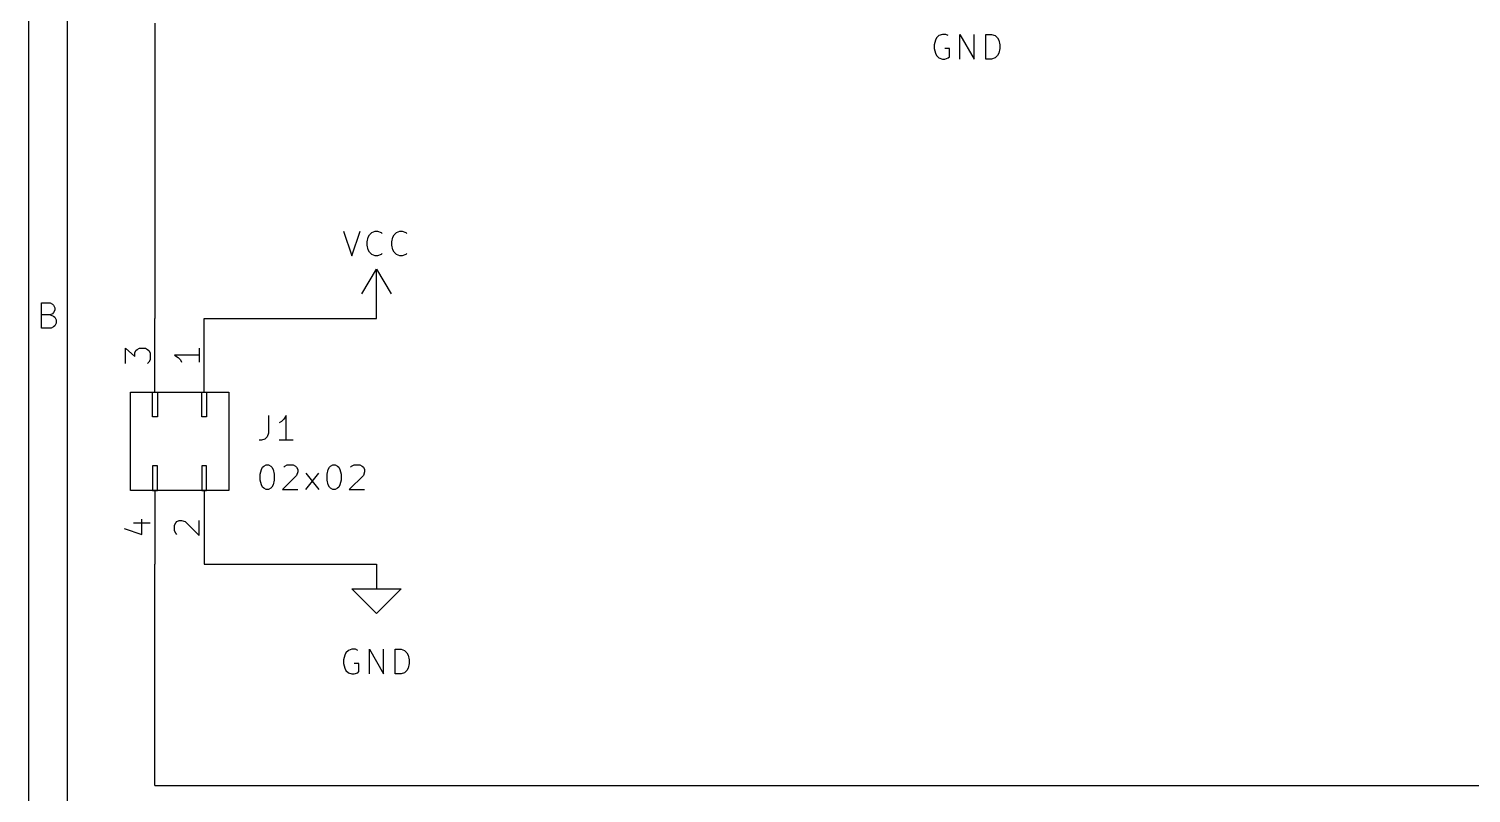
# Model space of a CAD drawing. Extents: x 0.4 to 11.3, y -7.9 to -0.4.
# Drawn here: x 0.394 to 3.324, y -4.315 to -2.761 of the extents above; entities that cross this region are included whole.
import ezdxf

# ---------------------------------------------------------------- set-up
doc = ezdxf.new("R2010")
doc.units = 0
doc.header["$MEASUREMENT"] = 0
for name, color, linetype in [('CYAN2', 4, 'CONTINUOUS'), ('GREEN3', 91, 'CONTINUOUS'), ('LYELLOW', 51, 'CONTINUOUS'), ('RED2', 1, 'CONTINUOUS'), ('RED3', 11, 'CONTINUOUS')]:
    doc.layers.add(name, color=color, linetype=linetype)

msp = doc.modelspace()

# ---------------------------------------------------------------- linework, layer by layer
at = {"layer": 'CYAN2', "linetype": 'CONTINUOUS'}
for p, q in [((2.2381, -2.7799), (2.2357, -2.7847)), ((2.2429, -2.7752), (2.2381, -2.7799)), ((2.25, -2.7728), (2.2429, -2.7752)), ((2.2571, -2.7728), (2.25, -2.7728)), ((2.2619, -2.7752), (2.2571, -2.7728)), ((2.2857, -2.8228), (2.2857, -2.7728)), ((2.2857, -2.7728), (2.3143, -2.8228)), ((2.3143, -2.8228), (2.3143, -2.7728)), ((2.3381, -2.8228), (2.3381, -2.7728)), ((2.3381, -2.7728), (2.35, -2.7728)), ((2.35, -2.7728), (2.3571, -2.7752)), ((2.3571, -2.7752), (2.3619, -2.7799)), ((2.3619, -2.7799), (2.3643, -2.7847)), ((2.2357, -2.7847), (2.2333, -2.7942)), ((2.2333, -2.7942), (2.2333, -2.8014)), ((2.2333, -2.8014), (2.2357, -2.8109)), ((2.2357, -2.8109), (2.2381, -2.8157)), ((2.2643, -2.8014), (2.2548, -2.8014)), ((2.2643, -2.818), (2.2643, -2.8014)), ((2.3643, -2.8109), (2.3619, -2.8157)), ((2.3643, -2.7847), (2.3667, -2.7942)), ((2.3667, -2.8014), (2.3643, -2.8109)), ((2.3667, -2.7942), (2.3667, -2.8014)), ((2.2381, -2.8157), (2.2429, -2.8204)), ((2.2429, -2.8204), (2.25, -2.8228)), ((2.25, -2.8228), (2.2548, -2.8228)), ((2.2548, -2.8228), (2.2619, -2.8204)), ((2.2619, -2.8204), (2.2643, -2.818)), ((2.35, -2.8228), (2.3381, -2.8228)), ((2.3571, -2.8204), (2.35, -2.8228)), ((2.3619, -2.8157), (2.3571, -2.8204)), ((1.0333, -3.1728), (1.05, -3.2228)), ((1.0333, -3.1728), (1.05, -3.2228)), ((1.05, -3.2228), (1.0667, -3.1728)), ((1.05, -3.2228), (1.0667, -3.1728)), ((1.081, -3.1942), (1.0833, -3.1847)), ((1.081, -3.1942), (1.0833, -3.1847)), ((1.081, -3.2014), (1.081, -3.1942)), ((1.081, -3.2014), (1.081, -3.1942)), ((1.0833, -3.1847), (1.0857, -3.1799)), ((1.0833, -3.1847), (1.0857, -3.1799)), ((1.0857, -3.1799), (1.0905, -3.1752)), ((1.0857, -3.1799), (1.0905, -3.1752)), ((1.0905, -3.1752), (1.0976, -3.1728)), ((1.0905, -3.1752), (1.0976, -3.1728)), ((1.0976, -3.1728), (1.1024, -3.1728)), ((1.0976, -3.1728), (1.1024, -3.1728)), ((1.1024, -3.1728), (1.1095, -3.1752)), ((1.1024, -3.1728), (1.1095, -3.1752)), ((1.1095, -3.1752), (1.1119, -3.1776)), ((1.1095, -3.1752), (1.1119, -3.1776)), ((1.131, -3.1942), (1.1333, -3.1847)), ((1.131, -3.1942), (1.1333, -3.1847)), ((1.131, -3.2014), (1.131, -3.1942)), ((1.131, -3.2014), (1.131, -3.1942)), ((1.1333, -3.1847), (1.1357, -3.1799)), ((1.1333, -3.1847), (1.1357, -3.1799)), ((1.1357, -3.1799), (1.1405, -3.1752)), ((1.1357, -3.1799), (1.1405, -3.1752)), ((1.1405, -3.1752), (1.1476, -3.1728)), ((1.1405, -3.1752), (1.1476, -3.1728)), ((1.1476, -3.1728), (1.1524, -3.1728)), ((1.1476, -3.1728), (1.1524, -3.1728)), ((1.1524, -3.1728), (1.1595, -3.1752)), ((1.1524, -3.1728), (1.1595, -3.1752)), ((1.1595, -3.1752), (1.1619, -3.1776)), ((1.1595, -3.1752), (1.1619, -3.1776)), ((1.0833, -3.2109), (1.081, -3.2014)), ((1.0833, -3.2109), (1.081, -3.2014)), ((1.0857, -3.2157), (1.0833, -3.2109)), ((1.0857, -3.2157), (1.0833, -3.2109)), ((1.0905, -3.2204), (1.0857, -3.2157)), ((1.0905, -3.2204), (1.0857, -3.2157)), ((1.0976, -3.2228), (1.0905, -3.2204)), ((1.0976, -3.2228), (1.0905, -3.2204)), ((1.1024, -3.2228), (1.0976, -3.2228)), ((1.1024, -3.2228), (1.0976, -3.2228)), ((1.1095, -3.2204), (1.1024, -3.2228)), ((1.1095, -3.2204), (1.1024, -3.2228)), ((1.1119, -3.218), (1.1095, -3.2204)), ((1.1119, -3.218), (1.1095, -3.2204)), ((1.1333, -3.2109), (1.131, -3.2014)), ((1.1333, -3.2109), (1.131, -3.2014)), ((1.1357, -3.2157), (1.1333, -3.2109)), ((1.1357, -3.2157), (1.1333, -3.2109)), ((1.1405, -3.2204), (1.1357, -3.2157)), ((1.1405, -3.2204), (1.1357, -3.2157)), ((1.1476, -3.2228), (1.1405, -3.2204)), ((1.1476, -3.2228), (1.1405, -3.2204)), ((1.1524, -3.2228), (1.1476, -3.2228)), ((1.1524, -3.2228), (1.1476, -3.2228)), ((1.1595, -3.2204), (1.1524, -3.2228)), ((1.1595, -3.2204), (1.1524, -3.2228)), ((1.1619, -3.218), (1.1595, -3.2204)), ((1.1619, -3.218), (1.1595, -3.2204)), ((0.8806, -3.5478), (0.8806, -3.5835)), ((0.8806, -3.5478), (0.8806, -3.5835)), ((0.9068, -3.5597), (0.902, -3.5621)), ((0.9068, -3.5597), (0.902, -3.5621)), ((0.9115, -3.5549), (0.9068, -3.5597)), ((0.9115, -3.5549), (0.9068, -3.5597)), ((0.9163, -3.5478), (0.9115, -3.5549)), ((0.9163, -3.5478), (0.9115, -3.5549)), ((0.9163, -3.5978), (0.9163, -3.5478)), ((0.9163, -3.5978), (0.9163, -3.5478)), ((0.8663, -3.5978), (0.8615, -3.5978)), ((0.8663, -3.5978), (0.8615, -3.5978)), ((0.8734, -3.5954), (0.8663, -3.5978)), ((0.8734, -3.5954), (0.8663, -3.5978)), ((0.8782, -3.5907), (0.8734, -3.5954)), ((0.8782, -3.5907), (0.8734, -3.5954)), ((0.8806, -3.5835), (0.8782, -3.5907)), ((0.8806, -3.5835), (0.8782, -3.5907)), ((0.9306, -3.5978), (0.902, -3.5978)), ((0.9306, -3.5978), (0.902, -3.5978)), ((0.8639, -3.6669), (0.8663, -3.6573)), ((0.8639, -3.6669), (0.8663, -3.6573)), ((0.8663, -3.6573), (0.8687, -3.6526)), ((0.8663, -3.6573), (0.8687, -3.6526)), ((0.8687, -3.6526), (0.871, -3.6502)), ((0.8687, -3.6526), (0.871, -3.6502)), ((0.871, -3.6502), (0.8758, -3.6478)), ((0.871, -3.6502), (0.8758, -3.6478)), ((0.8758, -3.6478), (0.8806, -3.6478)), ((0.8758, -3.6478), (0.8806, -3.6478)), ((0.8806, -3.6478), (0.8853, -3.6502)), ((0.8806, -3.6478), (0.8853, -3.6502)), ((0.8853, -3.6502), (0.8877, -3.6526)), ((0.8853, -3.6502), (0.8877, -3.6526)), ((0.8877, -3.6526), (0.8901, -3.6573)), ((0.8877, -3.6526), (0.8901, -3.6573)), ((0.8901, -3.6573), (0.8925, -3.6669)), ((0.8901, -3.6573), (0.8925, -3.6669)), ((0.9115, -3.6526), (0.9139, -3.6502)), ((0.9115, -3.6526), (0.9139, -3.6502)), ((0.9139, -3.6502), (0.9187, -3.6478)), ((0.9139, -3.6502), (0.9187, -3.6478)), ((0.9187, -3.6478), (0.9306, -3.6478)), ((0.9187, -3.6478), (0.9306, -3.6478)), ((0.9306, -3.6478), (0.9353, -3.6502)), ((0.9306, -3.6478), (0.9353, -3.6502)), ((0.9353, -3.6502), (0.9377, -3.6526)), ((0.9353, -3.6502), (0.9377, -3.6526)), ((0.9377, -3.6526), (0.9401, -3.6573)), ((0.9377, -3.6526), (0.9401, -3.6573)), ((0.9401, -3.6621), (0.9377, -3.6692)), ((0.9401, -3.6621), (0.9377, -3.6692)), ((0.9401, -3.6573), (0.9401, -3.6621)), ((0.9401, -3.6573), (0.9401, -3.6621)), ((0.9996, -3.6669), (1.002, -3.6573)), ((0.9996, -3.6669), (1.002, -3.6573)), ((1.002, -3.6573), (1.0044, -3.6526)), ((1.002, -3.6573), (1.0044, -3.6526)), ((1.0044, -3.6526), (1.0068, -3.6502)), ((1.0044, -3.6526), (1.0068, -3.6502)), ((1.0068, -3.6502), (1.0115, -3.6478)), ((1.0068, -3.6502), (1.0115, -3.6478)), ((1.0115, -3.6478), (1.0163, -3.6478)), ((1.0115, -3.6478), (1.0163, -3.6478)), ((1.0163, -3.6478), (1.021, -3.6502)), ((1.0163, -3.6478), (1.021, -3.6502)), ((1.021, -3.6502), (1.0234, -3.6526)), ((1.021, -3.6502), (1.0234, -3.6526)), ((1.0234, -3.6526), (1.0258, -3.6573)), ((1.0234, -3.6526), (1.0258, -3.6573)), ((1.0258, -3.6573), (1.0282, -3.6669)), ((1.0258, -3.6573), (1.0282, -3.6669)), ((1.0472, -3.6526), (1.0496, -3.6502)), ((1.0472, -3.6526), (1.0496, -3.6502)), ((1.0496, -3.6502), (1.0544, -3.6478)), ((1.0496, -3.6502), (1.0544, -3.6478)), ((1.0544, -3.6478), (1.0663, -3.6478)), ((1.0544, -3.6478), (1.0663, -3.6478)), ((1.0663, -3.6478), (1.071, -3.6502)), ((1.0663, -3.6478), (1.071, -3.6502)), ((1.071, -3.6502), (1.0734, -3.6526)), ((1.071, -3.6502), (1.0734, -3.6526)), ((1.0734, -3.6526), (1.0758, -3.6573)), ((1.0734, -3.6526), (1.0758, -3.6573)), ((1.0758, -3.6621), (1.0734, -3.6692)), ((1.0758, -3.6621), (1.0734, -3.6692)), ((1.0758, -3.6573), (1.0758, -3.6621)), ((1.0758, -3.6573), (1.0758, -3.6621)), ((0.8639, -3.6788), (0.8639, -3.6669)), ((0.8639, -3.6788), (0.8639, -3.6669)), ((0.8663, -3.6883), (0.8639, -3.6788)), ((0.8663, -3.6883), (0.8639, -3.6788)), ((0.8687, -3.693), (0.8663, -3.6883)), ((0.8687, -3.693), (0.8663, -3.6883)), ((0.8901, -3.6883), (0.8877, -3.693)), ((0.8901, -3.6883), (0.8877, -3.693)), ((0.8925, -3.6788), (0.8901, -3.6883)), ((0.8925, -3.6788), (0.8901, -3.6883)), ((0.8925, -3.6669), (0.8925, -3.6788)), ((0.8925, -3.6669), (0.8925, -3.6788)), ((0.9377, -3.6692), (0.9091, -3.6978)), ((0.9377, -3.6692), (0.9091, -3.6978)), ((0.9568, -3.6978), (0.9829, -3.6645)), ((0.9568, -3.6645), (0.9829, -3.6978)), ((0.9568, -3.6978), (0.9829, -3.6645)), ((0.9568, -3.6645), (0.9829, -3.6978)), ((0.9996, -3.6788), (0.9996, -3.6669)), ((0.9996, -3.6788), (0.9996, -3.6669)), ((1.002, -3.6883), (0.9996, -3.6788)), ((1.002, -3.6883), (0.9996, -3.6788)), ((1.0044, -3.693), (1.002, -3.6883)), ((1.0044, -3.693), (1.002, -3.6883)), ((1.0258, -3.6883), (1.0234, -3.693)), ((1.0258, -3.6883), (1.0234, -3.693)), ((1.0282, -3.6788), (1.0258, -3.6883)), ((1.0282, -3.6788), (1.0258, -3.6883)), ((1.0282, -3.6669), (1.0282, -3.6788)), ((1.0282, -3.6669), (1.0282, -3.6788)), ((1.0734, -3.6692), (1.0449, -3.6978)), ((1.0734, -3.6692), (1.0449, -3.6978)), ((0.871, -3.6954), (0.8687, -3.693)), ((0.871, -3.6954), (0.8687, -3.693)), ((0.8758, -3.6978), (0.871, -3.6954)), ((0.8758, -3.6978), (0.871, -3.6954)), ((0.8806, -3.6978), (0.8758, -3.6978)), ((0.8806, -3.6978), (0.8758, -3.6978)), ((0.8853, -3.6954), (0.8806, -3.6978)), ((0.8853, -3.6954), (0.8806, -3.6978)), ((0.8877, -3.693), (0.8853, -3.6954)), ((0.8877, -3.693), (0.8853, -3.6954)), ((0.9091, -3.6978), (0.9401, -3.6978)), ((0.9091, -3.6978), (0.9401, -3.6978)), ((1.0068, -3.6954), (1.0044, -3.693)), ((1.0068, -3.6954), (1.0044, -3.693)), ((1.0115, -3.6978), (1.0068, -3.6954)), ((1.0115, -3.6978), (1.0068, -3.6954)), ((1.0163, -3.6978), (1.0115, -3.6978)), ((1.0163, -3.6978), (1.0115, -3.6978)), ((1.021, -3.6954), (1.0163, -3.6978)), ((1.021, -3.6954), (1.0163, -3.6978)), ((1.0234, -3.693), (1.021, -3.6954)), ((1.0234, -3.693), (1.021, -3.6954)), ((1.0449, -3.6978), (1.0758, -3.6978)), ((1.0449, -3.6978), (1.0758, -3.6978)), ((1.0357, -4.0347), (1.0333, -4.0442)), ((1.0357, -4.0347), (1.0333, -4.0442)), ((1.0333, -4.0442), (1.0333, -4.0514)), ((1.0333, -4.0442), (1.0333, -4.0514)), ((1.0381, -4.0299), (1.0357, -4.0347)), ((1.0381, -4.0299), (1.0357, -4.0347)), ((1.0429, -4.0252), (1.0381, -4.0299)), ((1.0429, -4.0252), (1.0381, -4.0299)), ((1.05, -4.0228), (1.0429, -4.0252)), ((1.05, -4.0228), (1.0429, -4.0252)), ((1.0571, -4.0228), (1.05, -4.0228)), ((1.0571, -4.0228), (1.05, -4.0228)), ((1.0619, -4.0252), (1.0571, -4.0228)), ((1.0619, -4.0252), (1.0571, -4.0228)), ((1.0857, -4.0728), (1.0857, -4.0228)), ((1.0857, -4.0228), (1.1143, -4.0728)), ((1.0857, -4.0728), (1.0857, -4.0228)), ((1.0857, -4.0228), (1.1143, -4.0728)), ((1.1143, -4.0728), (1.1143, -4.0228)), ((1.1143, -4.0728), (1.1143, -4.0228)), ((1.1381, -4.0728), (1.1381, -4.0228)), ((1.1381, -4.0228), (1.15, -4.0228)), ((1.1381, -4.0728), (1.1381, -4.0228)), ((1.1381, -4.0228), (1.15, -4.0228)), ((1.15, -4.0228), (1.1571, -4.0252)), ((1.15, -4.0228), (1.1571, -4.0252)), ((1.1571, -4.0252), (1.1619, -4.0299)), ((1.1571, -4.0252), (1.1619, -4.0299)), ((1.1619, -4.0299), (1.1643, -4.0347)), ((1.1619, -4.0299), (1.1643, -4.0347)), ((1.1643, -4.0347), (1.1667, -4.0442)), ((1.1643, -4.0347), (1.1667, -4.0442)), ((1.1667, -4.0442), (1.1667, -4.0514)), ((1.1667, -4.0442), (1.1667, -4.0514)), ((1.0333, -4.0514), (1.0357, -4.0609)), ((1.0333, -4.0514), (1.0357, -4.0609)), ((1.0357, -4.0609), (1.0381, -4.0657)), ((1.0357, -4.0609), (1.0381, -4.0657)), ((1.0381, -4.0657), (1.0429, -4.0704)), ((1.0381, -4.0657), (1.0429, -4.0704)), ((1.0429, -4.0704), (1.05, -4.0728)), ((1.0429, -4.0704), (1.05, -4.0728)), ((1.05, -4.0728), (1.0548, -4.0728)), ((1.05, -4.0728), (1.0548, -4.0728)), ((1.0643, -4.0514), (1.0548, -4.0514)), ((1.0643, -4.0514), (1.0548, -4.0514)), ((1.0548, -4.0728), (1.0619, -4.0704)), ((1.0548, -4.0728), (1.0619, -4.0704)), ((1.0619, -4.0704), (1.0643, -4.068)), ((1.0619, -4.0704), (1.0643, -4.068)), ((1.0643, -4.068), (1.0643, -4.0514)), ((1.0643, -4.068), (1.0643, -4.0514)), ((1.15, -4.0728), (1.1381, -4.0728)), ((1.15, -4.0728), (1.1381, -4.0728)), ((1.1571, -4.0704), (1.15, -4.0728)), ((1.1571, -4.0704), (1.15, -4.0728)), ((1.1619, -4.0657), (1.1571, -4.0704)), ((1.1619, -4.0657), (1.1571, -4.0704)), ((1.1643, -4.0609), (1.1619, -4.0657)), ((1.1643, -4.0609), (1.1619, -4.0657)), ((1.1667, -4.0514), (1.1643, -4.0609)), ((1.1667, -4.0514), (1.1643, -4.0609))]:
    msp.add_line(p, q, dxfattribs=at)
at = {"layer": 'GREEN3', "linetype": 'CONTINUOUS'}
for p, q in [((0.65, -2.8), (0.65, -3.35)), ((0.75, -3.35), (1.1, -3.35)), ((0.65, -4.3), (0.65, -3.85)), ((0.75, -3.85), (1.1, -3.85)), ((0.65, -4.3), (9.75, -4.3))]:
    msp.add_line(p, q, dxfattribs=at)
at = {"layer": 'LYELLOW', "linetype": 'CONTINUOUS'}
for p, q in [((0.6, -3.7), (0.6, -3.5)), ((0.6, -3.5), (0.8, -3.5)), ((0.8, -3.5), (0.8, -3.7)), ((0.8, -3.7), (0.6, -3.7))]:
    msp.add_line(p, q, dxfattribs=at)
at = {"layer": 'RED2', "linetype": 'CONTINUOUS'}
for p, q in [((0.3937, -7.8743), (0.3937, -0.3937)), ((0.4724, -7.7956), (0.4724, -0.4724)), ((0.65, -2.75), (0.65, -2.8)), ((1.07, -3.3), (1.1, -3.25)), ((1.1, -3.35), (1.1, -3.25)), ((1.1, -3.25), (1.13, -3.3)), ((0.4197, -3.3698), (0.4197, -3.3186)), ((0.4197, -3.3186), (0.4367, -3.3186)), ((0.4367, -3.3186), (0.4416, -3.3211)), ((0.4416, -3.3406), (0.4367, -3.343)), ((0.4416, -3.3211), (0.444, -3.3235)), ((0.444, -3.3381), (0.4416, -3.3406)), ((0.444, -3.3235), (0.4465, -3.3284)), ((0.4465, -3.3333), (0.444, -3.3381)), ((0.4465, -3.3284), (0.4465, -3.3333)), ((0.4367, -3.343), (0.4197, -3.343)), ((0.4392, -3.3698), (0.4197, -3.3698)), ((0.4367, -3.343), (0.444, -3.3455)), ((0.444, -3.3674), (0.4392, -3.3698)), ((0.444, -3.3455), (0.4465, -3.3479)), ((0.4465, -3.365), (0.444, -3.3674)), ((0.4465, -3.3479), (0.4489, -3.3528)), ((0.4489, -3.3601), (0.4465, -3.365)), ((0.4489, -3.3528), (0.4489, -3.3601)), ((0.65, -3.5), (0.65, -3.35)), ((0.65, -3.5), (0.65, -3.35)), ((0.75, -3.5), (0.75, -3.35)), ((0.75, -3.5), (0.75, -3.35)), ((0.6, -3.7), (0.6, -3.5)), ((0.6, -3.5), (0.8, -3.5)), ((0.645, -3.55), (0.645, -3.5)), ((0.645, -3.5), (0.655, -3.5)), ((0.655, -3.5), (0.655, -3.55)), ((0.745, -3.55), (0.745, -3.5)), ((0.745, -3.5), (0.755, -3.5)), ((0.755, -3.5), (0.755, -3.55)), ((0.8, -3.5), (0.8, -3.7)), ((0.655, -3.55), (0.645, -3.55)), ((0.755, -3.55), (0.745, -3.55)), ((0.655, -3.65), (0.645, -3.65)), ((0.645, -3.65), (0.645, -3.7)), ((0.655, -3.7), (0.655, -3.65)), ((0.755, -3.65), (0.745, -3.65)), ((0.745, -3.65), (0.745, -3.7)), ((0.755, -3.7), (0.755, -3.65)), ((0.8, -3.7), (0.6, -3.7)), ((0.645, -3.7), (0.655, -3.7)), ((0.65, -3.7), (0.65, -3.85)), ((0.65, -3.7), (0.65, -3.85)), ((0.745, -3.7), (0.755, -3.7)), ((0.75, -3.7), (0.75, -3.85)), ((0.75, -3.7), (0.75, -3.85)), ((1.1, -3.85), (1.1, -3.9)), ((1.1, -3.95), (1.05, -3.9)), ((1.05, -3.9), (1.1, -3.9)), ((1.1, -3.9), (1.15, -3.9)), ((1.15, -3.9), (1.1, -3.95))]:
    msp.add_line(p, q, dxfattribs=at)
at = {"layer": 'RED3', "linetype": 'CONTINUOUS'}
for p, q in [((0.5899, -3.4417), (0.5899, -3.4107)), ((0.5899, -3.4107), (0.6089, -3.4274)), ((0.5899, -3.4417), (0.5899, -3.4107)), ((0.5899, -3.4107), (0.6089, -3.4274)), ((0.6089, -3.4202), (0.6113, -3.4155)), ((0.6089, -3.4202), (0.6113, -3.4155)), ((0.6089, -3.4274), (0.6089, -3.4202)), ((0.6089, -3.4274), (0.6089, -3.4202)), ((0.6113, -3.4155), (0.6137, -3.4131)), ((0.6113, -3.4155), (0.6137, -3.4131)), ((0.6137, -3.4131), (0.6184, -3.4107)), ((0.6137, -3.4131), (0.6184, -3.4107)), ((0.6184, -3.4107), (0.6304, -3.4107)), ((0.6184, -3.4107), (0.6304, -3.4107)), ((0.6304, -3.4107), (0.6351, -3.4131)), ((0.6304, -3.4107), (0.6351, -3.4131)), ((0.6351, -3.4131), (0.6375, -3.4155)), ((0.6351, -3.4131), (0.6375, -3.4155)), ((0.6375, -3.4155), (0.6399, -3.4202)), ((0.6375, -3.4155), (0.6399, -3.4202)), ((0.6399, -3.4202), (0.6399, -3.4345)), ((0.6399, -3.4202), (0.6399, -3.4345)), ((0.7399, -3.425), (0.6899, -3.425)), ((0.6899, -3.425), (0.697, -3.4298)), ((0.7399, -3.425), (0.6899, -3.425)), ((0.6899, -3.425), (0.697, -3.4298)), ((0.7399, -3.4107), (0.7399, -3.4393)), ((0.7399, -3.4107), (0.7399, -3.4393)), ((0.6375, -3.4393), (0.6351, -3.4417)), ((0.6375, -3.4393), (0.6351, -3.4417)), ((0.6399, -3.4345), (0.6375, -3.4393)), ((0.6399, -3.4345), (0.6375, -3.4393)), ((0.697, -3.4298), (0.7018, -3.4345)), ((0.697, -3.4298), (0.7018, -3.4345)), ((0.7018, -3.4345), (0.7042, -3.4393)), ((0.7018, -3.4345), (0.7042, -3.4393)), ((0.5875, -3.7774), (0.6232, -3.7893)), ((0.5875, -3.7774), (0.6232, -3.7893)), ((0.6065, -3.7655), (0.6399, -3.7655)), ((0.6065, -3.7655), (0.6399, -3.7655)), ((0.6232, -3.7893), (0.6232, -3.7583)), ((0.6232, -3.7893), (0.6232, -3.7583)), ((0.6899, -3.7702), (0.6923, -3.7655)), ((0.6899, -3.7702), (0.6923, -3.7655)), ((0.6899, -3.7821), (0.6899, -3.7702)), ((0.6899, -3.7821), (0.6899, -3.7702)), ((0.6923, -3.7655), (0.6946, -3.7631)), ((0.6923, -3.7655), (0.6946, -3.7631)), ((0.6946, -3.7631), (0.6994, -3.7607)), ((0.6946, -3.7631), (0.6994, -3.7607)), ((0.6994, -3.7607), (0.7042, -3.7607)), ((0.6994, -3.7607), (0.7042, -3.7607)), ((0.7042, -3.7607), (0.7113, -3.7631)), ((0.7042, -3.7607), (0.7113, -3.7631)), ((0.7113, -3.7631), (0.7399, -3.7917)), ((0.7113, -3.7631), (0.7399, -3.7917)), ((0.7399, -3.7917), (0.7399, -3.7607)), ((0.7399, -3.7917), (0.7399, -3.7607)), ((0.6923, -3.7869), (0.6899, -3.7821)), ((0.6923, -3.7869), (0.6899, -3.7821)), ((0.6946, -3.7893), (0.6923, -3.7869)), ((0.6946, -3.7893), (0.6923, -3.7869))]:
    msp.add_line(p, q, dxfattribs=at)

doc.saveas('drawing.dxf')
